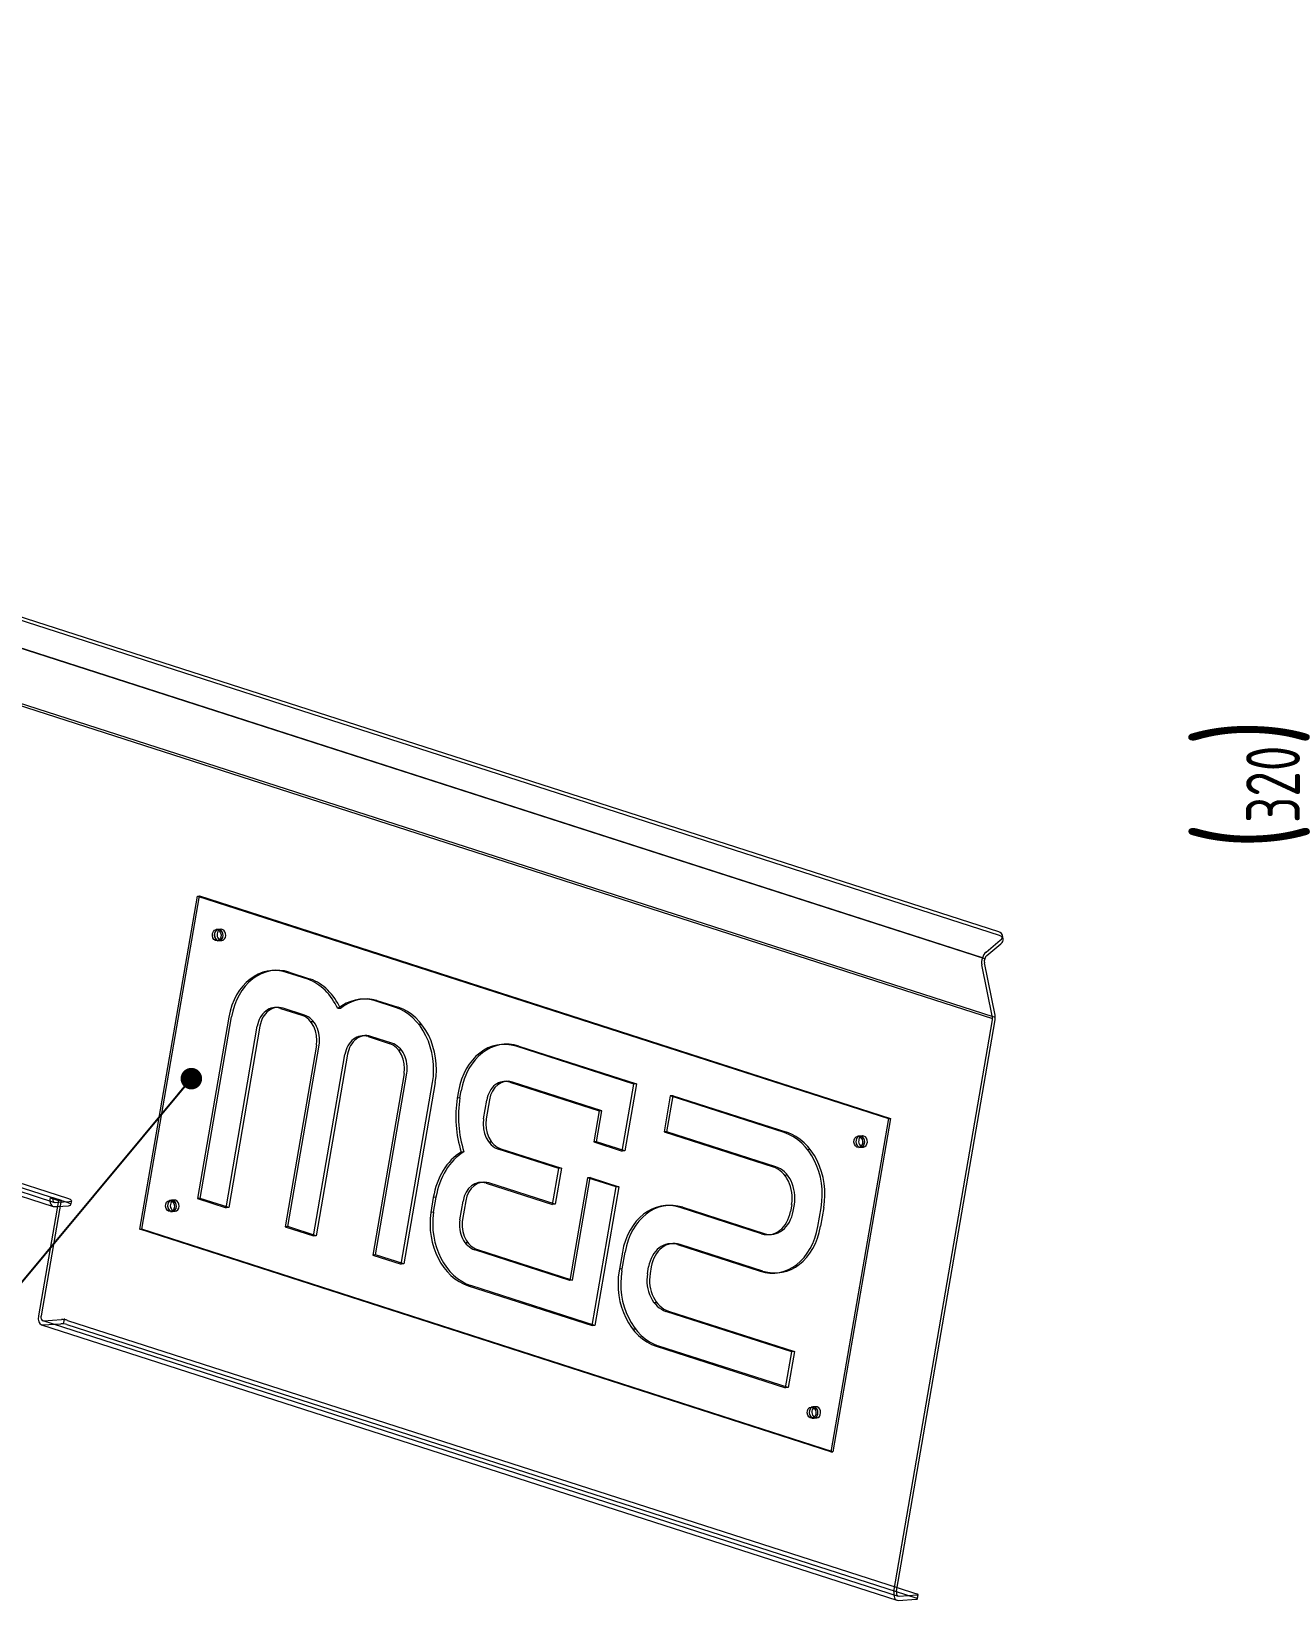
# Model space of a CAD drawing. Header units: millimetres. Extents: x 0 to 420, y 0 to 297.
# Drawn here: x 126.7 to 184.8, y 66.9 to 139.8 of the extents above; entities that cross this region are included whole.
import ezdxf
from ezdxf.lldxf.tags import DXFTag

# ---------------------------------------------------------------- set-up
doc = ezdxf.new("R2010")
doc.units = ezdxf.units.MM
for name, color, linetype, true_color in [('1', 7, 'Continuous', 0xffffff), ('101', 7, 'Continuous', 0xffffff), ('102', 7, 'Continuous', 0xffffff)]:
    doc.layers.add(name, color=color, linetype=linetype, true_color=true_color)
doc.styles.add('iso-1', font='isocp.shx')
tags = doc.linetypes.add('DASHED', pattern=[25.72, 12.86, -12.86]).pattern_tags.tags
tags[6:7] = [DXFTag(74, 4), DXFTag(75, 0), DXFTag(340, '0'), DXFTag(46, 0.0), DXFTag(50, 0.0), DXFTag(44, 0.0), DXFTag(45, 0.0)]
tags[4:5] = [DXFTag(74, 4), DXFTag(75, 0), DXFTag(340, '0'), DXFTag(46, 0.0), DXFTag(50, 0.0), DXFTag(44, 0.0), DXFTag(45, 0.0)]
doc.dimstyles.get("Standard").update_dxf_attribs({"dimtxt": 0.18, "dimasz": 0.18, "dimexe": 0.18, "dimexo": 0.0625, "dimgap": 0.09, "dimtad": 0, "dimtih": 1, "dimtoh": 1, "dimdec": 4, "dimzin": 0, "dimdsep": 46, "dimtxsty": 'Standard', "dimcen": 0.09, "dimadec": 0, "dimazin": 0, "dimtfac": 1, "dimtdec": 4, "dimtofl": 0, "dimtmove": 0, "dimatfit": 3, "dimfxl": 1, "dimtolj": 1, "dimtzin": 0, "dimarcsym": 0})

# ---------------------------------------------------------------- blocks, each defined once
blk = doc.blocks.new('_U50')
at = {"layer": '1', "color": 3, "lineweight": 13}
for p, q in [((211.542, 138.5), (185.498, 138.5)), ((187.498, 74.538), (187.498, 138.5)), ((212.477, 74.538), (185.498, 74.538))]:
    blk.add_line(p, q, dxfattribs=at)
at = {"layer": '1', "color": 3, "lineweight": 25}
for points in [[(187.498, 138.5), (187.939, 136), (187.057, 136)], [(187.498, 74.538), (187.057, 77.038), (187.939, 77.038)]]:
    blk.add_solid(points, dxfattribs=at)
at = {"layer": '1', "color": 2, "linetype": 'Continuous', "lineweight": 18, "insert": (186.129, 101.799), "char_height": 2.5, "attachment_point": 7, "rotation": 90, "line_spacing_factor": 0.963855, "style": 'iso-1'}
blk.add_mtext('\\W0.7724;{\\H1.88x;(}320{\\H1.88x;)}', dxfattribs=at)

msp = doc.modelspace()

# ---------------------------------------------------------------- linework, layer by layer
at = {"layer": '101', "color": 7, "linetype": 'Continuous', "lineweight": 18}
for p, q in [((171.665, 97.947), (41.707, 139.809)), ((37.142, 114.367), (127.73, 85.187)), ((171.877, 97.623), (171.843, 97.786)), ((171.082, 97.016), (171.736, 97.563)), ((171.115, 96.853), (171.769, 97.4)), ((171.374, 93.976), (170.877, 96.414)), ((171.499, 94.08), (171.001, 96.518)), ((166.796, 67.294), (171.374, 93.857)), ((166.92, 67.303), (171.499, 93.865)), ((127.97, 85.473), (127.044, 80.099)), ((127.588, 85.596), (127.97, 85.473)), ((127.826, 85.373), (127.954, 85.382)), ((127.793, 85.18), (127.921, 85.188)), ((127.186, 79.69), (166.938, 66.885)), ((166.95, 67.476), (167.847, 67.187)), ((167.034, 67.071), (167.875, 67.129)), ((167.886, 66.951), (167.919, 67.145)), ((167.001, 66.878), (167.842, 66.936))]:
    msp.add_line(p, q, dxfattribs=at)
at = {"layer": '101', "color": 6, "linetype": 'DASHED', "lineweight": 13}
for p, q in [((171.698, 97.784), (41.74, 139.646)), ((40.79, 136.092), (171.388, 94.024)), ((37.203, 114.558), (127.791, 85.377)), ((128.376, 85.369), (38.552, 114.303)), ((128.409, 85.563), (38.585, 114.497)), ((135.528, 98.071), (135.404, 98.062)), ((135.439, 97.544), (135.564, 97.552)), ((138.022, 96.163), (137.897, 96.155)), ((139.565, 95.751), (138.575, 96.07)), ((138.699, 96.079), (139.69, 95.76)), ((139.69, 95.76), (139.565, 95.751)), ((142.159, 94.831), (142.034, 94.822)), ((138.14, 94.44), (138.016, 94.431)), ((138.287, 94.397), (139.277, 94.078)), ((139.402, 94.087), (138.411, 94.406)), ((141.081, 94.391), (140.956, 94.383)), ((142.772, 94.768), (142.647, 94.759)), ((143.638, 94.44), (142.647, 94.759)), ((142.772, 94.768), (143.762, 94.449)), ((135.893, 93.991), (134.44, 85.554)), ((134.564, 85.563), (136.018, 93.999)), ((135.761, 85.129), (137.214, 93.566)), ((137.339, 93.574), (135.885, 85.138)), ((139.835, 93.773), (139.748, 93.767)), ((144.758, 93.657), (144.845, 93.663)), ((139.966, 92.68), (138.512, 84.243)), ((138.637, 84.252), (140.09, 92.688)), ((142.212, 93.128), (142.088, 93.12)), ((142.359, 93.086), (143.35, 92.767)), ((143.474, 92.776), (142.484, 93.095)), ((148.692, 92.728), (148.568, 92.719)), ((149.37, 92.643), (154.833, 90.884)), ((139.833, 83.818), (141.286, 92.254)), ((141.411, 92.263), (139.957, 83.827)), ((143.907, 92.461), (143.82, 92.455)), ((154.708, 90.876), (149.245, 92.634)), ((144.038, 91.368), (142.584, 82.932)), ((142.709, 82.941), (144.162, 91.377)), ((144.369, 85.198), (145.359, 90.943)), ((145.483, 90.952), (144.493, 85.207)), ((146.564, 90.555), (146.508, 90.23)), ((146.632, 90.238), (146.688, 90.564)), ((148.802, 91.007), (148.678, 90.998)), ((148.949, 90.964), (153.099, 89.628)), ((153.224, 89.636), (149.073, 90.973)), ((154.172, 87.762), (154.708, 90.876)), ((154.833, 90.884), (154.296, 87.77)), ((154.833, 90.884), (154.708, 90.876)), ((146.632, 90.238), (146.508, 90.23)), ((147.725, 89.256), (147.876, 90.132)), ((148.001, 90.141), (147.85, 89.265)), ((156.407, 90.328), (156.119, 88.656)), ((156.243, 88.664), (156.532, 90.337)), ((156.532, 90.337), (156.407, 90.328)), ((161.694, 88.626), (156.407, 90.328)), ((156.532, 90.337), (161.818, 88.635)), ((153.099, 89.628), (152.851, 88.187)), ((152.975, 88.196), (153.224, 89.636)), ((153.224, 89.636), (153.099, 89.628)), ((156.243, 88.664), (156.119, 88.656)), ((156.119, 88.656), (161.185, 87.024)), ((161.31, 87.033), (156.243, 88.664)), ((165.342, 88.467), (165.218, 88.459)), ((146.814, 87.727), (146.689, 87.718)), ((148.105, 88.18), (148.018, 88.174)), ((151.222, 86.953), (148.414, 87.857)), ((148.538, 87.866), (151.346, 86.962)), ((152.975, 88.196), (152.851, 88.187)), ((152.851, 88.187), (154.172, 87.762)), ((154.296, 87.77), (152.975, 88.196)), ((154.296, 87.77), (154.172, 87.762)), ((162.814, 87.843), (162.901, 87.849)), ((165.253, 87.94), (165.378, 87.948)), ((150.934, 85.28), (151.222, 86.953)), ((151.346, 86.962), (151.058, 85.289)), ((151.346, 86.962), (151.222, 86.953)), ((147.704, 86.315), (147.579, 86.307)), ((147.85, 86.273), (150.934, 85.28)), ((151.058, 85.289), (147.975, 86.281)), ((152.564, 86.521), (151.742, 81.749)), ((151.866, 81.758), (152.688, 86.529)), ((152.688, 86.529), (152.564, 86.521)), ((153.884, 86.096), (152.564, 86.521)), ((152.688, 86.529), (154.009, 86.104)), ((152.774, 79.651), (153.884, 86.096)), ((154.009, 86.104), (152.899, 79.66)), ((154.009, 86.104), (153.884, 86.096)), ((161.851, 86.64), (161.764, 86.634)), ((128.095, 85.482), (127.168, 80.108)), ((127.588, 85.596), (127.712, 85.605)), ((127.712, 85.605), (128.095, 85.482)), ((127.954, 85.382), (128.48, 85.418)), ((127.97, 85.473), (128.095, 85.482)), ((128.557, 85.263), (128.591, 85.456)), ((133.358, 85.483), (133.234, 85.475)), ((134.564, 85.563), (134.44, 85.554)), ((134.44, 85.554), (135.761, 85.129)), ((135.885, 85.138), (134.564, 85.563)), ((145.394, 85.606), (145.278, 84.91)), ((145.519, 85.614), (145.394, 85.606)), ((145.402, 84.919), (145.519, 85.614)), ((146.628, 84.573), (146.778, 85.441)), ((146.902, 85.45), (146.752, 84.581)), ((127.921, 85.188), (128.447, 85.225)), ((133.27, 84.956), (133.394, 84.965)), ((135.885, 85.138), (135.761, 85.129)), ((143.905, 82.507), (144.369, 85.198)), ((144.493, 85.207), (144.03, 82.515)), ((145.402, 84.919), (145.278, 84.91)), ((151.058, 85.289), (150.934, 85.28)), ((156.308, 85.235), (156.183, 85.226)), ((160.651, 83.921), (156.861, 85.142)), ((156.985, 85.15), (160.775, 83.93)), ((162.046, 85.276), (161.991, 84.961)), ((162.116, 84.97), (162.17, 85.284)), ((163.264, 84.257), (163.414, 85.129)), ((163.539, 85.138), (163.389, 84.265)), ((138.637, 84.252), (138.512, 84.243)), ((138.512, 84.243), (139.833, 83.818)), ((139.957, 83.827), (138.637, 84.252)), ((160.99, 83.879), (161.114, 83.888)), ((139.957, 83.827), (139.833, 83.818)), ((147.008, 83.497), (146.921, 83.491)), ((151.742, 81.749), (147.316, 83.174)), ((147.441, 83.183), (151.866, 81.758)), ((156.523, 83.466), (156.399, 83.458)), ((156.738, 83.416), (160.583, 82.178)), ((160.707, 82.186), (156.862, 83.424)), ((142.709, 82.941), (142.584, 82.932)), ((142.584, 82.932), (143.905, 82.507)), ((144.03, 82.515), (142.709, 82.941)), ((144.03, 82.515), (143.905, 82.507)), ((154.179, 83.062), (154.044, 82.278)), ((154.169, 82.286), (154.304, 83.071)), ((151.866, 81.758), (151.742, 81.749)), ((154.044, 82.278), (154.029, 82.19)), ((154.169, 82.286), (154.044, 82.278)), ((154.153, 82.198), (154.169, 82.286)), ((155.343, 82.061), (155.397, 82.376)), ((155.521, 82.384), (155.467, 82.07)), ((161.26, 82.093), (161.385, 82.102)), ((147.013, 81.506), (152.774, 79.651)), ((152.899, 79.66), (147.138, 81.514)), ((155.786, 80.714), (155.699, 80.708)), ((162.05, 78.43), (156.203, 80.313)), ((156.328, 80.321), (162.174, 78.439)), ((127.247, 79.88), (166.999, 67.076)), ((127.249, 79.683), (128.09, 79.74)), ((127.282, 79.876), (128.123, 79.934)), ((128.22, 79.783), (128.253, 79.977)), ((128.367, 79.7), (167.813, 66.993)), ((128.4, 79.893), (166.95, 67.476)), ((152.899, 79.66), (152.774, 79.651)), ((154.791, 79.487), (154.705, 79.481)), ((155.75, 78.693), (161.761, 76.757)), ((161.886, 76.766), (155.874, 78.701)), ((161.761, 76.757), (162.05, 78.43)), ((162.174, 78.439), (161.886, 76.766)), ((162.174, 78.439), (162.05, 78.43)), ((161.886, 76.766), (161.761, 76.757)), ((163.172, 75.88), (163.048, 75.871)), ((163.084, 75.352), (163.208, 75.361))]:
    msp.add_line(p, q, dxfattribs=at)
at = {"layer": '101', "color": 6, "linetype": 'Continuous', "lineweight": 13}
for p, q in [((170.907, 96.747), (40.185, 138.856)), ((171.018, 96.703), (40.296, 138.812)), ((40.659, 136.031), (171.382, 93.923)), ((139.748, 93.767), (139.71, 93.764)), ((144.721, 93.654), (144.758, 93.657)), ((171.388, 94.024), (171.513, 93.984)), ((143.82, 92.455), (143.783, 92.453)), ((148.018, 88.174), (147.98, 88.171)), ((162.776, 87.841), (162.814, 87.843)), ((161.764, 86.634), (161.727, 86.631)), ((146.921, 83.491), (146.883, 83.488)), ((155.699, 80.708), (155.662, 80.705)), ((154.705, 79.481), (154.667, 79.479))]:
    msp.add_line(p, q, dxfattribs=at)
at = {"layer": '101', "color": 7, "linetype": 'Continuous', "lineweight": 18}
for centre, major_axis, ratio, start_param, end_param in [((135.421, 97.803), (0.018, -0.259), 0.781297, 3.374165, 6.050606), ((135.546, 97.811), (0.018, -0.259), 0.781297, 3.709334, 5.715535), ((171.354, 97.686), (0.49, 0.1), 0.55177, 5.487454, 7.05825), ((171.157, 96.648), (-0.138, -0.428), 0.595787, 3.898964, 5.46976), ((171.387, 97.523), (-0.49, -0.1), 0.55177, 2.345861, 3.141592), ((171.157, 96.648), (-0.077, -0.238), 0.595787, 3.898964, 5.46976), ((171.219, 93.846), (0.077, 0.238), 0.595787, 4.946161, 5.46976), ((171.219, 93.846), (0.138, 0.428), 0.595787, 4.946161, 5.46976), ((165.235, 88.199), (0.018, -0.259), 0.781297, 3.374165, 6.050606), ((165.36, 88.208), (0.018, -0.259), 0.781297, 3.709334, 5.715535), ((127.868, 85.615), (-0.138, -0.428), 0.595787, 4.946161, 6.516957), ((127.868, 85.615), (-0.077, -0.238), 0.595787, 5.142511, 6.516957), ((133.252, 85.215), (0.018, -0.259), 0.781297, 3.374165, 6.050606), ((133.376, 85.224), (0.018, -0.259), 0.781297, 3.709334, 5.715535), ((127.324, 80.118), (0.138, 0.428), 0.595787, 1.804568, 3.141586), ((163.066, 75.612), (0.018, -0.259), 0.781297, 3.374165, 6.050606), ((163.19, 75.62), (0.018, -0.259), 0.781297, 3.709334, 5.715535), ((167.076, 67.314), (0.138, 0.428), 0.595787, 1.804568, 3.375365), ((167.076, 67.314), (0.077, 0.238), 0.595787, 1.804568, 3.375365), ((167.722, 67.178), (0.197, -0.034), 0.186047, 5.631693, 7.202489), ((167.689, 66.985), (-0.197, 0.034), 0.186047, 2.490101, 3.141613)]:
    msp.add_ellipse(centre, major_axis=major_axis, ratio=ratio, start_param=start_param, end_param=end_param, dxfattribs=at)
at = {"layer": '101', "color": 6, "linetype": 'DASHED', "lineweight": 13}
for centre, major_axis, ratio, start_param, end_param in [((135.421, 97.803), (0.018, -0.259), 0.781297, 2.838916, 3.374165), ((135.546, 97.811), (0.018, -0.259), 0.781297, 2.838916, 3.709334), ((135.421, 97.803), (0.018, -0.259), 0.781297, 0, 2.838916), ((135.546, 97.811), (0.018, -0.259), 0.781297, 0, 2.838916), ((171.387, 97.523), (-0.49, -0.1), 0.55177, 3.141592, 3.916657), ((135.421, 97.803), (0.018, -0.259), 0.781297, 6.050606, 6.283185), ((135.546, 97.811), (0.018, -0.259), 0.781297, 5.715535, 6.283185), ((138.095, 93.282), (0.197, -2.873), 0.781297, 2.839015, 4.409811), ((138.219, 93.291), (-0.197, 2.873), 0.781297, 5.980607, 7.551404), ((139, 92.939), (0.201, -2.925), 0.781297, 2.032658, 2.804727), ((139.124, 92.947), (-0.201, 2.925), 0.781297, 5.174251, 5.94632), ((142.235, 91.897), (0.201, -2.925), 0.781297, 2.873303, 3.645372), ((142.36, 91.906), (-0.201, 2.925), 0.781297, 6.014895, 6.786964), ((138.095, 93.282), (-0.079, 1.149), 0.781297, 5.980607, 7.551404), ((138.219, 93.291), (0.079, -1.149), 0.781297, 2.839015, 4.409812), ((143.157, 91.652), (0.197, -2.873), 0.781297, 1.268218, 2.839015), ((143.282, 91.66), (-0.197, 2.873), 0.781297, 4.409811, 5.980607), ((139.085, 92.963), (-0.079, 1.149), 0.781297, 4.409811, 5.980607), ((139.21, 92.972), (0.079, -1.149), 0.781297, 1.268218, 2.839015), ((142.167, 91.971), (-0.079, 1.149), 0.781297, 5.980607, 7.551404), ((142.291, 91.979), (0.079, -1.149), 0.781297, 2.839015, 4.409812), ((143.157, 91.652), (-0.079, 1.149), 0.781297, 4.409811, 5.980607), ((143.282, 91.66), (0.079, -1.149), 0.781297, 1.268218, 2.839015), ((148.765, 89.846), (0.197, -2.873), 0.781297, 2.839015, 4.409811), ((148.89, 89.855), (-0.197, 2.873), 0.781297, 5.980608, 7.551404), ((148.757, 89.849), (-0.079, 1.149), 0.781297, 5.980607, 7.551404), ((148.881, 89.858), (0.079, -1.149), 0.781297, 2.839015, 4.409811), ((149.851, 89.216), (0.299, -4.349), 0.781297, 4.424019, 5.009895), ((149.975, 89.225), (-0.299, 4.349), 0.781297, 1.282427, 1.868302), ((148.606, 88.972), (-0.079, 1.149), 0.781297, 1.268219, 2.839015), ((148.73, 88.981), (0.079, -1.149), 0.781297, 4.409812, 5.980608), ((161.213, 85.838), (0.197, -2.873), 0.781297, 1.268219, 2.839015), ((161.338, 85.847), (-0.197, 2.873), 0.781297, 4.409811, 5.980608), ((165.235, 88.199), (0.018, -0.259), 0.781297, 2.838916, 3.374165), ((165.36, 88.208), (0.018, -0.259), 0.781297, 2.838916, 3.709334), ((165.235, 88.199), (0.018, -0.259), 0.781297, 0, 2.838916), ((165.36, 88.208), (0.018, -0.259), 0.781297, 0, 2.838916), ((147.813, 84.863), (0.216, -3.149), 0.781297, 3.526069, 4.421009), ((147.937, 84.871), (-0.216, 3.149), 0.781297, 0.384476, 1.279417), ((165.235, 88.199), (0.018, -0.259), 0.781297, 6.050606, 6.283185), ((165.36, 88.208), (0.018, -0.259), 0.781297, 5.715535, 6.283185), ((160.945, 85.63), (-0.099, 1.436), 0.781297, 4.409811, 5.980608), ((161.07, 85.639), (0.099, -1.436), 0.781297, 1.268218, 2.839015), ((147.658, 85.158), (-0.079, 1.149), 0.781297, 5.980608, 7.551404), ((147.783, 85.166), (0.079, -1.149), 0.781297, 2.839015, 4.409811), ((127.868, 85.615), (-0.077, -0.238), 0.595787, 4.946161, 5.142511), ((128.065, 85.348), (-0.493, 0.085), 0.186047, 2.490101, 4.060897), ((128.098, 85.541), (0.493, -0.085), 0.186047, 5.631693, 7.202489), ((133.252, 85.215), (0.018, -0.259), 0.781297, 2.838916, 3.374165), ((133.376, 85.224), (0.018, -0.259), 0.781297, 2.838916, 3.709334), ((133.252, 85.215), (0.018, -0.259), 0.781297, 0, 2.838916), ((133.376, 85.224), (0.018, -0.259), 0.781297, 0, 2.838916), ((156.38, 82.353), (0.197, -2.873), 0.781297, 2.839015, 4.409811), ((156.505, 82.362), (-0.197, 2.873), 0.781297, 5.980608, 7.551404), ((133.252, 85.215), (0.018, -0.259), 0.781297, 6.050606, 6.283185), ((133.376, 85.224), (0.018, -0.259), 0.781297, 5.715535, 6.283185), ((147.494, 84.294), (0.197, -2.873), 0.781297, 4.442815, 5.980608), ((147.618, 84.303), (-0.197, 2.873), 0.781297, 1.301222, 2.839015), ((160.891, 85.315), (-0.099, 1.436), 0.781297, 2.839015, 4.409811), ((161.015, 85.324), (0.099, -1.436), 0.781297, 5.980607, 7.551404), ((147.508, 84.289), (-0.079, 1.149), 0.781297, 1.268218, 2.839015), ((147.633, 84.298), (0.079, -1.149), 0.781297, 4.409811, 5.980608), ((161.063, 84.966), (0.197, -2.873), 0.781297, 5.980608, 7.551404), ((161.187, 84.974), (-0.197, 2.873), 0.781297, 2.839015, 4.409811), ((156.498, 82.022), (-0.099, 1.436), 0.781297, 5.980608, 7.551404), ((156.622, 82.03), (0.099, -1.436), 0.781297, 2.839015, 4.409811), ((156.23, 81.481), (0.197, -2.873), 0.781297, 4.409811, 5.980607), ((156.355, 81.49), (-0.197, 2.873), 0.781297, 1.268219, 2.839015), ((156.443, 81.707), (-0.099, 1.436), 0.781297, 1.268218, 2.839015), ((156.568, 81.715), (0.099, -1.436), 0.781297, 4.409811, 5.980607), ((127.324, 80.118), (0.077, 0.238), 0.595787, 1.804568, 3.375365), ((127.324, 80.118), (0.138, 0.428), 0.595787, 3.141586, 3.375365), ((128.242, 79.691), (-0.197, 0.034), 0.186047, 4.060897, 5.631693), ((128.276, 79.885), (0.197, -0.034), 0.186047, 0.919304, 2.490101), ((163.066, 75.612), (0.018, -0.259), 0.781297, 2.838916, 3.374165), ((163.19, 75.62), (0.018, -0.259), 0.781297, 2.838916, 3.709334), ((163.066, 75.612), (0.018, -0.259), 0.781297, 0, 2.838916), ((163.19, 75.62), (0.018, -0.259), 0.781297, 0, 2.838916), ((163.066, 75.612), (0.018, -0.259), 0.781297, 6.050606, 6.283185), ((163.19, 75.62), (0.018, -0.259), 0.781297, 5.715535, 6.283185), ((167.689, 66.985), (-0.197, 0.034), 0.186047, 3.141613, 4.060897)]:
    msp.add_ellipse(centre, major_axis=major_axis, ratio=ratio, start_param=start_param, end_param=end_param, dxfattribs=at)
at = {"layer": '102', "color": 7, "linetype": 'Continuous', "lineweight": 18}
for p, q in [((131.761, 84.126), (134.432, 99.618)), ((134.432, 99.618), (134.525, 99.625)), ((134.432, 99.618), (166.539, 89.276)), ((134.525, 99.625), (166.632, 89.282)), ((166.539, 89.276), (163.869, 73.784)), ((166.632, 89.282), (163.962, 73.79)), ((166.539, 89.276), (166.632, 89.282)), ((163.869, 73.784), (131.761, 84.126)), ((163.869, 73.784), (163.962, 73.79))]:
    msp.add_line(p, q, dxfattribs=at)
at = {"layer": '102', "color": 6, "linetype": 'DASHED', "lineweight": 13}
for p, q in [((131.855, 84.132), (134.525, 99.625)), ((135.404, 98.062), (135.31, 98.056)), ((135.346, 97.537), (135.439, 97.544)), ((165.218, 88.459), (165.124, 88.452)), ((165.16, 87.933), (165.253, 87.94)), ((133.234, 85.475), (133.141, 85.468)), ((133.176, 84.95), (133.27, 84.956)), ((131.761, 84.126), (131.855, 84.132)), ((163.962, 73.79), (131.855, 84.132)), ((163.048, 75.871), (162.954, 75.865)), ((162.99, 75.346), (163.084, 75.352))]:
    msp.add_line(p, q, dxfattribs=at)
at = {"layer": '102', "color": 7, "linetype": 'Continuous', "lineweight": 18}
for centre in [(135.328, 97.796), (165.142, 88.193), (133.158, 85.209), (162.972, 75.605)]:
    msp.add_ellipse(centre, major_axis=(0.018, -0.259), ratio=0.781297, dxfattribs=at)
for centre, start_param, end_param in [((135.421, 97.803), 0.232474, 2.838916), ((135.421, 97.803), 2.838916, 2.909111), ((165.235, 88.199), 0.232474, 2.838916), ((165.235, 88.199), 2.838916, 2.909111), ((133.252, 85.215), 0.232474, 2.838916), ((133.252, 85.215), 2.838916, 2.909111), ((163.066, 75.612), 0.232474, 2.838916), ((163.066, 75.612), 2.838916, 2.909111)]:
    msp.add_ellipse(centre, major_axis=(-0.018, 0.259), ratio=0.781297, start_param=start_param, end_param=end_param, dxfattribs=at)
at = {"layer": '102', "color": 6, "linetype": 'DASHED', "lineweight": 13}
for centre, start_param, end_param in [((135.421, 97.803), 0, 0.232474), ((135.421, 97.803), 2.909111, 6.283185), ((165.235, 88.199), 0, 0.232474), ((165.235, 88.199), 2.909111, 6.283185), ((133.252, 85.215), 0, 0.232474), ((133.252, 85.215), 2.909111, 6.283185), ((163.066, 75.612), 0, 0.232474), ((163.066, 75.612), 2.909111, 6.283185)]:
    msp.add_ellipse(centre, major_axis=(-0.018, 0.259), ratio=0.781297, start_param=start_param, end_param=end_param, dxfattribs=at)

# ---------------------------------------------------------------- dimensions: what is measured, and where the dimension line sits
at = {"layer": '1', "color": 2, "linetype": 'Continuous', "lineweight": 18}
dim = msp.add_linear_dim(base=(187.498, 138.5), p1=(213.477, 74.538), p2=(212.542, 138.5), angle=90, text='\\C2;{\\H1.88x;(}320{\\H1.88x;)}', dimstyle='Standard', override={"dimtxt": 2.5, "dimasz": 2.5, "dimexe": 2, "dimexo": 1, "dimgap": 1.25, "dimtad": 1, "dimtih": 0, "dimtoh": 0, "dimdec": 0, "dimlfac": 1, "dimzin": 8, "dimdsep": 44, "dimlunit": 2, "dimpost": '', "dimtxsty": 'iso-1', "dimsah": 1, "dimse1": 0, "dimse2": 0, "dimsd1": 0, "dimsd2": 0, "dimclrd": 3, "dimclre": 3, "dimclrt": 2, "dimtm": -0.1, "dimtfac": 0.8, "dimtdec": 2, "dimtofl": 1, "dimtmove": 0, "dimtzin": 8, "dimlwd": 13, "dimlwe": 13}, dxfattribs=at)
dim.commit()
dim.dimension.update_dxf_attribs({"geometry": '_U50', "text_midpoint": (187.498, 106.519), "dimtype": 160})

# ---------------------------------------------------------------- leaders
at = {"layer": '1', "color": 3, "linetype": 'Continuous', "lineweight": 13}
msp.add_leader([(134.15, 91.13), (120.629, 74.889), (117.129, 74.889)], dimstyle='Standard', override={"dimasz": 1, "dimldrblk": 'Dot'}, dxfattribs=at)

doc.saveas('drawing.dxf')
